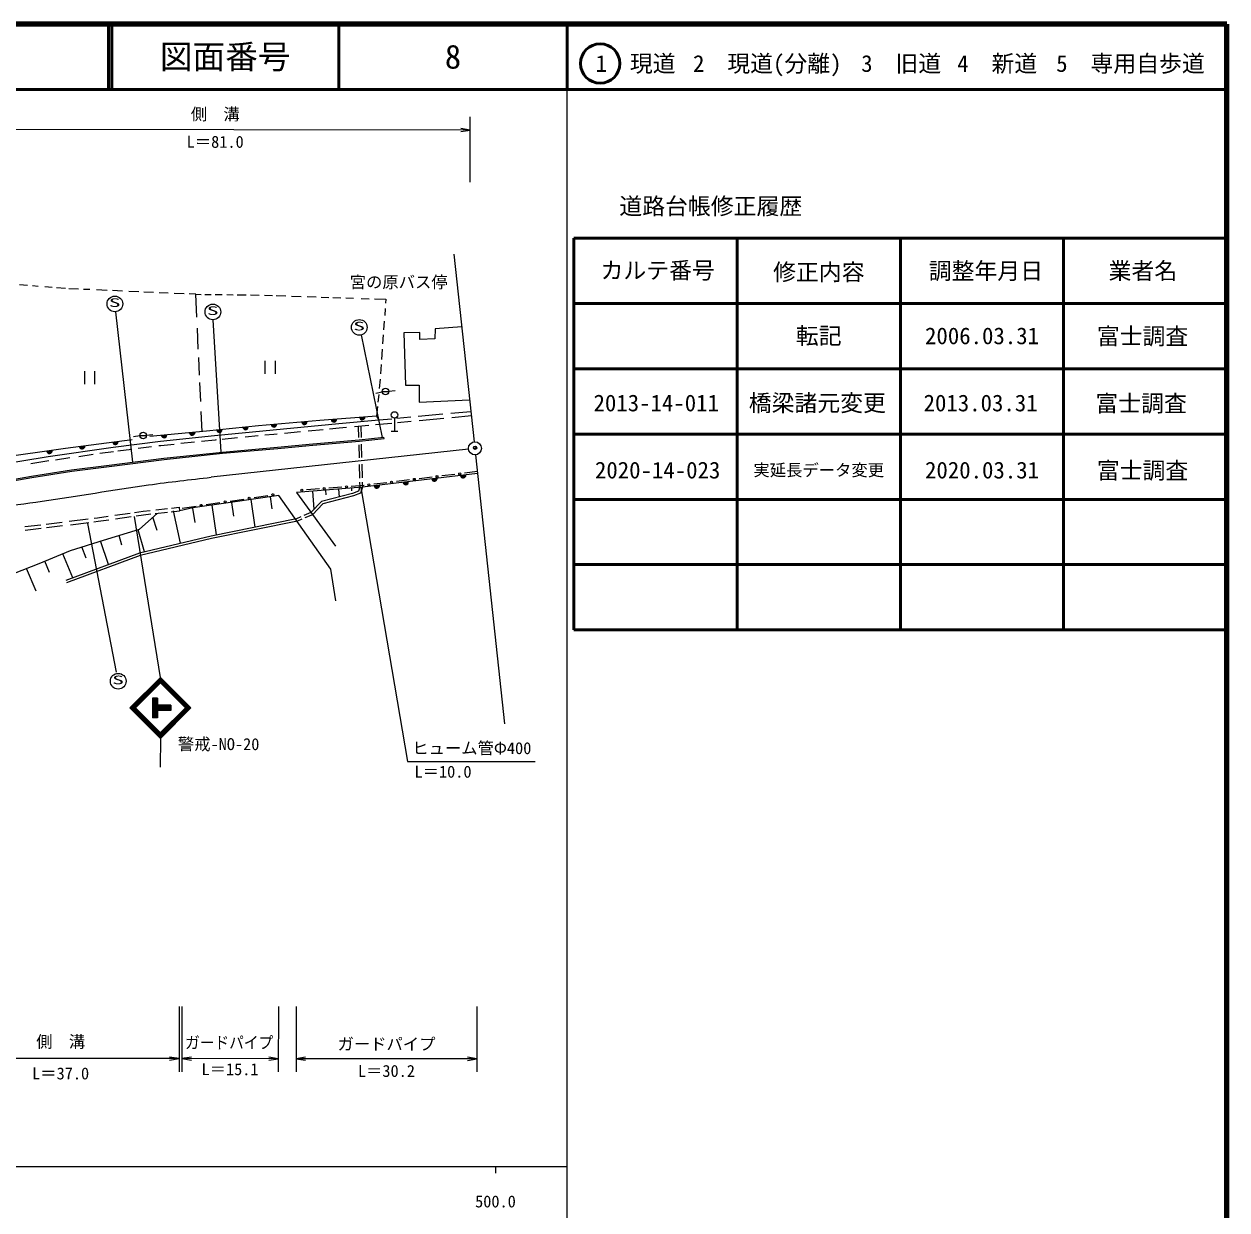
# Model space of a CAD drawing. Units: millimetres, scale not verified. Extents: x 40000 to 680000, y 20000 to 380000.
# Drawn here: x 495821 to 680000, y 198357 to 380000 of the extents above; entities that cross this region are included whole.
import ezdxf
from ezdxf.enums import TextEntityAlignment as Align

# ---------------------------------------------------------------- set-up
doc = ezdxf.new("R2010")
doc.units = ezdxf.units.MM
doc.header["$LTSCALE"] = 1000
doc.header["$PDMODE"] = 32
doc.header["$PDSIZE"] = 500
for name, color, linetype, lineweight in [('M-BGD', 7, 'Continuous', 13), ('M-TTL', 2, 'Continuous', 140), ('M-TTL-BAND', 7, 'Continuous', 25), ('M-TTL-FRAM', 7, 'Continuous', 13), ('M-TTL-LINE', 7, 'Continuous', 50), ('M-TTL-TXT', 7, 'Continuous', 13)]:
    doc.layers.add(name, color=color, linetype=linetype, lineweight=lineweight)
doc.layers.add('M-OTRS', color=6, linetype='Continuous')
doc.styles.add('ＭＳ ゴシック', font='')
doc.styles.get('ＭＳ ゴシック').set_extended_font_data('MS Gothic')

# ---------------------------------------------------------------- blocks, each defined once
blk = doc.blocks.new('open_arrow')
at = {"color": 0, "linetype": 'Continuous', "lineweight": -2}
blk.add_lwpolyline([(7.5, 1.25), (0, 0), (7.5, -1.25)], dxfattribs=at)

msp = doc.modelspace()

# ---------------------------------------------------------------- linework, layer by layer
at = {"layer": 'M-BGD'}
for p, q in [((496333, 339945), (495101, 340041)), ((497993, 339815), (497096, 339885)), ((500100, 339650), (499011, 339735)), ((502179, 339487), (500792, 339596)), ((504165, 339400), (502693, 339465)), ((505907, 339323), (504932, 339366)), ((508549, 339206), (506917, 339278)), ((510902, 339102), (509358, 339171)), ((513375, 338993), (511873, 339060)), ((515649, 338893), (514182, 338958)), ((517879, 338794), (516502, 338855)), ((520357, 338685), (518805, 338754)), ((522119, 338607), (521084, 338653)), ((522280, 335107), (522119, 338607)), ((522119, 338607), (522951, 338598)), ((523477, 338592), (524492, 338580)), ((525061, 338574), (526156, 338561)), ((526887, 338553), (527821, 338542)), ((528430, 338535), (529850, 338519)), ((530499, 338511), (531799, 338496)), ((532612, 338475), (533870, 338432)), ((534438, 338413), (535900, 338363)), ((536755, 338334), (538251, 338283)), ((539188, 338251), (540526, 338206)), ((541338, 338178), (542512, 338139)), ((543081, 338119), (544341, 338076)), ((545107, 338050), (546285, 338010)), ((547462, 337970), (548644, 337930)), ((549490, 337902), (551230, 337842)), ((551230, 337842), (551185, 337236)), ((551124, 336411), (551047, 335377)), ((522505, 330197), (522358, 333408)), ((550981, 334488), (550882, 333150)), ((562838, 333602), (558743, 333302)), ((550825, 332383), (550722, 330996)), ((556423, 332751), (553993, 332680)), ((553993, 332680), (554244, 324690)), ((556422, 331683), (556423, 332751)), ((558742, 331792), (556422, 331683)), ((558743, 333302), (558742, 331792)), ((550661, 330186), (550546, 328637)), ((522688, 326223), (522563, 328930)), ((532756, 326420), (532758, 328420)), ((534258, 328419), (534256, 326419)), ((550490, 327873), (550381, 326405)), ((505120, 324848), (505122, 326848)), ((506622, 326847), (506620, 324847)), ((522874, 322163), (522738, 325120)), ((550321, 325601), (550215, 324179)), ((554244, 324690), (556343, 324688)), ((556343, 324688), (556304, 322074)), ((550674, 323614), (549694, 323414)), ((550131, 323235), (550010, 322071)), ((550661, 323717), (551661, 323716)), ((551664, 323773), (552655, 323882)), ((556304, 322074), (564042, 322441)), ((523085, 317560), (522943, 320663)), ((549941, 321416), (549787, 319936)), ((564237, 320626), (561168, 320338)), ((541102, 319262), (531735, 318477)), ((544003, 318746), (533988, 317784)), ((549787, 319936), (541102, 319262)), ((550135, 319303), (544003, 318746)), ((550194, 318656), (549635, 318605)), ((549787, 319936), (550135, 319303)), ((552156, 319493), (550135, 319303)), ((552154, 318840), (550194, 318656)), ((552530, 319622), (552528, 317622)), ((555030, 319762), (552920, 319565)), ((555068, 319113), (553011, 318920)), ((559923, 320221), (556145, 319867)), ((560090, 319584), (556329, 319231)), ((564307, 319980), (561307, 319698)), ((513549, 316914), (512559, 316765)), ((513539, 316990), (514539, 316989)), ((514539, 317033), (515539, 317112)), ((523736, 317619), (515089, 316834)), ((524994, 316922), (516708, 316060)), ((531735, 318477), (523736, 317619)), ((533988, 317784), (524994, 316922)), ((531682, 316910), (529661, 316716)), ((534051, 317137), (532692, 317007)), ((534564, 317186), (534051, 317137)), ((538173, 317533), (535706, 317296)), ((541632, 317865), (539300, 317641)), ((544064, 318099), (542595, 317958)), ((545216, 318204), (544064, 318099)), ((548600, 318511), (546435, 318315)), ((546991, 318365), (547032, 316661)), ((547390, 318401), (547432, 316678)), ((552028, 317623), (553028, 317622)), ((502190, 314971), (487349, 312913)), ((509441, 315145), (499517, 313721)), ((512351, 316332), (502190, 314971)), ((516708, 316060), (509441, 315145)), ((515348, 315233), (513273, 314972)), ((516783, 315414), (516464, 315374)), ((518783, 315622), (516783, 315414)), ((521911, 315948), (519846, 315733)), ((525059, 316276), (522979, 316059)), ((525256, 316295), (525059, 316276)), ((528500, 316605), (526172, 316382)), ((526181, 314451), (534640, 315188)), ((526200, 314252), (534658, 314989)), ((534640, 315188), (540013, 315716)), ((534658, 314989), (540031, 315517)), ((540013, 315716), (547140, 316295)), ((540031, 315517), (547159, 316096)), ((547059, 315552), (547108, 313544)), ((547140, 316295), (550914, 316717)), ((547159, 316096), (550936, 316519)), ((547457, 315633), (547507, 313584)), ((550936, 316519), (550914, 316717)), ((499517, 313721), (491485, 312397)), ((502812, 313537), (500650, 313226)), ((506399, 314051), (504187, 313734)), ((509528, 314500), (507429, 314199)), ((508833, 312443), (517240, 313500)), ((508858, 312244), (517263, 313301)), ((512326, 314853), (510170, 314581)), ((517240, 313500), (526181, 314451)), ((517263, 313301), (526200, 314252)), ((499616, 313078), (496859, 312624)), ((496960, 310739), (503085, 311702)), ((496992, 310542), (503113, 311504)), ((503085, 311702), (508833, 312443)), ((503113, 311504), (508858, 312244)), ((547132, 312557), (547183, 310469)), ((547531, 312597), (547582, 310489)), ((565253, 311453), (563267, 311210)), ((489252, 309422), (496960, 310739)), ((489284, 309225), (496992, 310542)), ((547199, 309824), (547216, 309108)), ((547598, 309843), (547617, 309054)), ((565260, 311146), (547649, 309057)), ((551357, 309748), (549372, 309505)), ((554831, 310174), (552846, 309931)), ((558305, 310601), (556320, 310357)), ((561779, 311027), (559794, 310783)), ((534821, 307774), (527410, 306696)), ((531052, 307485), (533147, 307796)), ((533824, 305733), (533554, 307590)), ((542781, 296513), (534821, 307774)), ((547649, 309057), (537547, 308226)), ((537547, 308226), (543518, 300042)), ((541038, 308817), (539082, 308672)), ((540244, 305703), (540020, 308429)), ((546124, 308107), (541360, 306858)), ((546244, 307725), (541570, 306499)), ((542071, 307898), (542013, 308593)), ((544460, 309069), (542505, 308925)), ((544104, 307577), (544007, 308757)), ((547883, 309322), (545927, 309178)), ((546033, 308522), (546000, 308921)), ((547014, 308434), (546124, 308107)), ((547340, 308127), (546244, 307725)), ((547216, 309108), (547014, 308434)), ((547617, 309054), (547340, 308127)), ((515996, 305598), (517791, 305800)), ((518422, 305871), (519558, 305999)), ((519679, 305460), (519618, 306006)), ((521677, 305897), (519679, 305460)), ((520055, 305854), (522149, 306165)), ((527410, 306696), (521677, 305897)), ((522001, 303650), (521679, 305863)), ((523721, 306398), (525815, 306709)), ((525308, 301757), (524648, 306295)), ((527386, 306942), (529481, 307252)), ((527919, 304647), (527617, 306727)), ((531198, 302948), (530586, 307158)), ((541360, 306858), (539746, 305187)), ((541570, 306499), (539979, 304852)), ((502744, 303853), (505636, 304207)), ((506540, 304318), (507082, 304384)), ((507082, 304384), (508713, 304617)), ((507154, 303839), (508825, 304077)), ((509738, 304763), (512043, 305092)), ((509829, 304220), (512213, 304560)), ((512723, 305189), (514055, 305379)), ((512962, 304667), (514124, 304833)), ((513522, 302614), (516193, 305034)), ((514055, 305379), (515127, 305500)), ((514124, 304833), (515215, 304956)), ((516189, 302453), (515552, 304454)), ((515905, 305034), (517776, 305245)), ((518366, 305311), (519620, 305453)), ((519768, 300466), (518710, 305432)), ((537543, 304231), (524446, 301583)), ((538187, 304511), (537543, 304231)), ((538373, 304155), (537664, 303848)), ((539746, 305187), (538662, 304717)), ((539979, 304852), (538811, 304345)), ((495919, 303017), (498372, 303318)), ((495987, 302471), (498446, 302773)), ((499210, 303420), (501631, 303717)), ((499277, 302874), (501723, 303174)), ((502928, 303321), (505762, 303668)), ((506526, 303762), (507154, 303839)), ((507979, 300962), (513522, 302614)), ((514279, 299155), (513270, 302539)), ((537664, 303848), (524532, 301192)), ((502951, 299367), (507979, 300962)), ((508772, 297222), (507520, 300825)), ((510787, 300165), (510395, 301682)), ((524446, 301583), (513497, 298969)), ((524532, 301192), (513613, 298585)), ((498151, 297371), (502951, 299367)), ((503297, 295199), (501769, 298875)), ((513497, 298969), (502202, 294794)), ((513613, 298585), (502341, 294419)), ((505322, 298192), (504662, 299910)), ((487980, 293381), (498151, 297371)), ((497665, 293117), (496212, 296611)), ((499714, 296002), (498998, 297724)), ((543581, 291654), (542781, 296513))]:
    msp.add_line(p, q, dxfattribs=at)
for centre, radius in [((551161, 323717), 500), ((552530, 320122), 500), ((514039, 316990), 500), ((562523, 311118), 150), ((548627, 309413), 150), ((552101, 309840), 150), ((555575, 310266), 150), ((559049, 310692), 150), ((533933, 307913), 150), ((538348, 308618), 150), ((541771, 308871), 150), ((545194, 309124), 150), ((522935, 306281), 150), ((526601, 306825), 150), ((530267, 307369), 150)]:
    msp.add_circle(centre, radius, dxfattribs=at)
for centre, radius, start, end in [((534077, 318674), 400, 184.78982, 4.78982), ((534077, 318674), 400, 184.78982, 4.78982), ((534077, 318674), 350, 184.78982, 4.78982), ((534077, 318674), 300, 184.78982, 4.78982), ((534077, 318674), 250, 184.78982, 4.78982), ((534077, 318674), 200, 184.78982, 4.78982), ((534077, 318674), 150, 184.78982, 4.78982), ((534077, 318674), 100, 184.78982, 4.78982), ((534077, 318674), 50, 184.78982, 4.78982), ((538760, 319066), 400, 184.78982, 4.78982), ((538760, 319066), 400, 184.78982, 4.78982), ((538760, 319066), 350, 184.78982, 4.78982), ((538760, 319066), 300, 184.78982, 4.78982), ((538760, 319066), 250, 184.78982, 4.78982), ((538760, 319066), 200, 184.78982, 4.78982), ((538760, 319066), 150, 184.78982, 4.78982), ((538760, 319066), 100, 184.78982, 4.78982), ((538760, 319066), 50, 184.78982, 4.78982), ((543273, 319431), 400, 184.43384, 4.43384), ((543273, 319431), 400, 184.43384, 4.43384), ((543273, 319431), 350, 184.43384, 4.43384), ((543273, 319431), 300, 184.43384, 4.43384), ((543273, 319431), 250, 184.43384, 4.43384), ((543273, 319431), 200, 184.43384, 4.43384), ((543273, 319431), 150, 184.43384, 4.43384), ((543273, 319431), 100, 184.43384, 4.43384), ((543273, 319431), 50, 184.43384, 4.43384), ((547616, 319767), 400, 184.43384, 4.43384), ((547616, 319767), 400, 184.43384, 4.43384), ((547616, 319767), 350, 184.43384, 4.43384), ((547616, 319767), 300, 184.43384, 4.43384), ((547616, 319767), 250, 184.43384, 4.43384), ((547616, 319767), 200, 184.43384, 4.43384), ((547616, 319767), 150, 184.43384, 4.43384), ((547616, 319767), 100, 184.43384, 4.43384), ((547616, 319767), 50, 184.43384, 4.43384), ((517251, 317030), 400, 185.19071, 5.19071), ((517251, 317030), 400, 185.19071, 5.19071), ((517251, 317030), 350, 185.19071, 5.19071), ((517251, 317030), 300, 185.19071, 5.19071), ((517251, 317030), 250, 185.19071, 5.19071), ((517251, 317030), 200, 185.19071, 5.19071), ((517251, 317030), 150, 185.19071, 5.19071), ((517251, 317030), 100, 185.19071, 5.19071), ((517251, 317030), 50, 185.19071, 5.19071), ((521574, 317423), 400, 185.19071, 5.19071), ((521574, 317423), 400, 185.19071, 5.19071), ((521574, 317423), 350, 185.19071, 5.19071), ((521574, 317423), 300, 185.19071, 5.19071), ((521574, 317423), 250, 185.19071, 5.19071), ((521574, 317423), 200, 185.19071, 5.19071), ((521574, 317423), 150, 185.19071, 5.19071), ((521574, 317423), 100, 185.19071, 5.19071), ((521574, 317423), 50, 185.19071, 5.19071), ((525736, 317834), 400, 186.12341, 6.12341), ((525736, 317834), 400, 186.12341, 6.12341), ((525736, 317834), 350, 186.12341, 6.12341), ((525736, 317834), 300, 186.12341, 6.12341), ((525736, 317834), 250, 186.12341, 6.12341), ((525736, 317834), 200, 186.12341, 6.12341), ((525736, 317834), 150, 186.12341, 6.12341), ((525736, 317834), 100, 186.12341, 6.12341), ((525736, 317834), 50, 186.12341, 6.12341), ((529735, 318263), 400, 186.12341, 6.12341), ((529735, 318263), 400, 186.12341, 6.12341), ((529735, 318263), 350, 186.12341, 6.12341), ((529735, 318263), 300, 186.12341, 6.12341), ((529735, 318263), 250, 186.12341, 6.12341), ((529735, 318263), 200, 186.12341, 6.12341), ((529735, 318263), 150, 186.12341, 6.12341), ((529735, 318263), 100, 186.12341, 6.12341), ((529735, 318263), 50, 186.12341, 6.12341), ((504730, 315311), 400, 187.62772, 7.62772), ((504730, 315311), 400, 187.62772, 7.62772), ((504730, 315311), 350, 187.62772, 7.62772), ((504730, 315311), 300, 187.62772, 7.62772), ((504730, 315311), 250, 187.62772, 7.62772), ((504730, 315311), 200, 187.62772, 7.62772), ((504730, 315311), 150, 187.62772, 7.62772), ((504730, 315311), 100, 187.62772, 7.62772), ((504730, 315311), 50, 187.62772, 7.62772), ((509811, 315991), 400, 187.62772, 7.62772), ((509811, 315991), 400, 187.62772, 7.62772), ((509811, 315991), 350, 187.62772, 7.62772), ((509811, 315991), 300, 187.62772, 7.62772), ((509811, 315991), 250, 187.62772, 7.62772), ((509811, 315991), 200, 187.62772, 7.62772), ((509811, 315991), 150, 187.62772, 7.62772), ((509811, 315991), 100, 187.62772, 7.62772), ((509811, 315991), 50, 187.62772, 7.62772), ((499717, 314628), 400, 187.89383, 7.89383), ((499717, 314628), 400, 187.89383, 7.89383), ((499717, 314628), 350, 187.89383, 7.89383), ((499717, 314628), 300, 187.89383, 7.89383), ((499717, 314628), 250, 187.89383, 7.89383), ((499717, 314628), 200, 187.89383, 7.89383), ((499717, 314628), 150, 187.89383, 7.89383), ((499717, 314628), 100, 187.89383, 7.89383), ((499717, 314628), 50, 187.89383, 7.89383), ((554253, 309840), 400, 186.76681, 6.76681), ((554253, 309840), 400, 186.76681, 6.76681), ((554253, 309840), 350, 186.76681, 6.76681), ((554253, 309840), 300, 186.76681, 6.76681), ((554253, 309840), 250, 186.76681, 6.76681), ((554253, 309840), 200, 186.76681, 6.76681), ((554253, 309840), 150, 186.76681, 6.76681), ((554253, 309840), 100, 186.76681, 6.76681), ((554253, 309840), 50, 186.76681, 6.76681), ((558656, 310363), 400, 186.76681, 6.76681), ((558656, 310363), 400, 186.76681, 6.76681), ((558656, 310363), 350, 186.76681, 6.76681), ((558656, 310363), 300, 186.76681, 6.76681), ((558656, 310363), 250, 186.76681, 6.76681), ((558656, 310363), 200, 186.76681, 6.76681), ((558656, 310363), 150, 186.76681, 6.76681), ((558656, 310363), 100, 186.76681, 6.76681), ((558656, 310363), 50, 186.76681, 6.76681), ((563059, 310885), 400, 186.76681, 6.76681), ((563059, 310885), 400, 186.76681, 6.76681), ((563059, 310885), 350, 186.76681, 6.76681), ((563059, 310885), 300, 186.76681, 6.76681), ((563059, 310885), 250, 186.76681, 6.76681), ((563059, 310885), 200, 186.76681, 6.76681), ((563059, 310885), 150, 186.76681, 6.76681), ((563059, 310885), 100, 186.76681, 6.76681), ((563059, 310885), 50, 186.76681, 6.76681), ((549851, 309318), 400, 186.76681, 6.76681), ((549851, 309318), 400, 186.76681, 6.76681), ((549851, 309318), 350, 186.76681, 6.76681), ((549851, 309318), 300, 186.76681, 6.76681), ((549851, 309318), 250, 186.76681, 6.76681), ((549851, 309318), 200, 186.76681, 6.76681), ((549851, 309318), 150, 186.76681, 6.76681), ((549851, 309318), 100, 186.76681, 6.76681), ((549851, 309318), 50, 186.76681, 6.76681)]:
    msp.add_arc(centre, radius, start, end, dxfattribs=at)
at = {"layer": 'M-OTRS'}
msp.add_point((564886, 315098), dxfattribs=at)
at = {"layer": 'M-TTL'}
for p, q in [((680000, 380000), (40000, 380000)), ((680000, 20000), (680000, 380000))]:
    msp.add_line(p, q, dxfattribs=at)
at = {"layer": 'M-TTL-BAND'}
for p, q in [((579000, 20000), (579000, 370000)), ((40000, 205000), (579000, 205000)), ((568000, 205000), (568000, 204000))]:
    msp.add_line(p, q, dxfattribs=at)
at = {"layer": 'M-TTL-FRAM'}
for p, q in [((564141, 355767), (564149, 365767)), ((564147, 363767), (486041, 363831)), ((509830, 335942), (512441, 312897)), ((524729, 334705), (525966, 314428)), ((547427, 332374), (550636, 316686)), ((547374, 309034), (554545, 267048)), ((516697, 279920), (512730, 304552)), ((509950, 280707), (505569, 303518)), ((512026, 275257), (516697, 279920)), ((512168, 275256), (516697, 279778)), ((512309, 275256), (516697, 279637)), ((512450, 275256), (516697, 279495)), ((512521, 275185), (516767, 279425)), ((512592, 275115), (516838, 279354)), ((512662, 275044), (516909, 279283)), ((516484, 279283), (520723, 275037)), ((516555, 279354), (520794, 275108)), ((516626, 279425), (520865, 275179)), ((516697, 279920), (521360, 275249)), ((516697, 279778), (521219, 275249)), ((516697, 279637), (521077, 275249)), ((516697, 279495), (520936, 275249)), ((515472, 276754), (515470, 273754)), ((516272, 276753), (515472, 276754)), ((515572, 276754), (515570, 273754)), ((515672, 276754), (515670, 273754)), ((515772, 276753), (515770, 273753)), ((515872, 276753), (515870, 273753)), ((515972, 276753), (515970, 273753)), ((516072, 276753), (516070, 273753)), ((516172, 276753), (516170, 273753)), ((516272, 276753), (516270, 273753)), ((512026, 275257), (516689, 270586)), ((512168, 275256), (516689, 270727)), ((512309, 275256), (516690, 270869)), ((512450, 275256), (516690, 271010)), ((512521, 275327), (516760, 271081)), ((512592, 275397), (516831, 271151)), ((512663, 275468), (516902, 271222)), ((518292, 275651), (516271, 275653)), ((518292, 275551), (516271, 275553)), ((518292, 275451), (516271, 275453)), ((518292, 275351), (516271, 275353)), ((518292, 275251), (516271, 275253)), ((518292, 275151), (516271, 275153)), ((518292, 275051), (516271, 275053)), ((518292, 274951), (516271, 274953)), ((518292, 274851), (516271, 274853)), ((516478, 271222), (520724, 275462)), ((516548, 271152), (520794, 275391)), ((516619, 271081), (520865, 275320)), ((516689, 270727), (521219, 275249)), ((516689, 270586), (521360, 275249)), ((516690, 271010), (520936, 275249)), ((516690, 270869), (521077, 275249)), ((518292, 275651), (518292, 274851)), ((516270, 273753), (515470, 273754)), ((516689, 270586), (516686, 266169)), ((554545, 267048), (574064, 267032)), ((519556, 229534), (519548, 219534)), ((519992, 229534), (519984, 219534)), ((534757, 229522), (534749, 219522)), ((537483, 229519), (537475, 219519)), ((565160, 229497), (565152, 219497)), ((519549, 221534), (483314, 221564)), ((534750, 221522), (519986, 221534)), ((565154, 221497), (537477, 221519))]:
    msp.add_line(p, q, dxfattribs=at)
at = {"layer": 'M-TTL-FRAM', "color": 2, "lineweight": 50}
for p, q in [((580000, 347197), (580000, 287197)), ((580000, 347197), (680000, 347197)), ((580000, 287197), (680000, 287197))]:
    msp.add_line(p, q, dxfattribs=at)
at = {"layer": 'M-TTL-FRAM'}
for centre in [(509721, 337137), (524730, 335905), (547150, 333542), (510236, 279347)]:
    msp.add_circle(centre, 1200, dxfattribs=at)
at = {"layer": 'M-TTL-LINE'}
for p, q in [((508747, 380000), (508747, 370000)), ((509247, 380000), (509247, 370000)), ((543997, 380000), (543997, 370000)), ((579000, 380000), (579000, 370000)), ((40000, 370000), (680000, 370000)), ((605000, 347197), (605000, 287197)), ((630000, 347197), (630000, 287197)), ((655000, 347197), (655000, 287197)), ((580000, 337197), (680000, 337197)), ((580000, 327197), (680000, 327197)), ((580000, 317197), (680000, 317197)), ((580000, 307197), (680000, 307197)), ((580000, 297197), (680000, 297197))]:
    msp.add_line(p, q, dxfattribs=at)
at = {"layer": 'M-TTL-LINE', "color": 2, "lineweight": 13}
msp.add_line((563870, 314890), (524470, 310589), dxfattribs=at)
at = {"layer": 'M-TTL-LINE'}
msp.add_circle((584031, 373958), 3000, dxfattribs=at)
at = {"layer": 'M-TTL-LINE', "color": 2, "lineweight": 13}
msp.add_open_spline([(466725, 301975), (467330, 302065), (467936, 302154), (468541, 302248), (468601, 302258), (468661, 302267), (468721, 302276), (468781, 302286), (468841, 302295), (468901, 302305), (469112, 302338), (469323, 302371), (469534, 302404), (469745, 302438), (469956, 302471), (470167, 302505), (470377, 302538), (470588, 302572), (470799, 302606), (472222, 302835), (473645, 303071), (475065, 303318), (477949, 303821), (480824, 304375), (483713, 304842), (488649, 305642), (493625, 306192), (498576, 306902), (504020, 307682), (509435, 308655), (514881, 309411), (518071, 309853), (521270, 310221), (524470, 310589)], degree=3, knots=[0, 0, 0, 0, 1, 1, 1, 2, 2, 2, 3, 3, 3, 4, 4, 4, 5, 5, 5, 6, 6, 6, 7, 7, 7, 8, 8, 8, 9, 9, 9, 10, 10, 10, 11, 11, 11, 11], dxfattribs=at)
at = {"layer": 'M-TTL-TXT', "color": 3}
for p, q in [((561632, 344777), (564736, 316003)), ((564952, 314002), (569395, 272808))]:
    msp.add_line(p, q, dxfattribs=at)
msp.add_circle((564862, 315011), 1000, dxfattribs=at)

# ---------------------------------------------------------------- block references
at = {"layer": 'M-TTL-FRAM', "xscale": 193, "yscale": 193, "rotation": 180}
for p in [(564147, 363767), (519549, 221534), (534750, 221522), (565154, 221497)]:
    msp.add_blockref('open_arrow', p, dxfattribs=at)
at = {"layer": 'M-TTL-FRAM', "xscale": 193, "yscale": 193}
for p in [(519986, 221534), (537477, 221519)]:
    msp.add_blockref('open_arrow', p, dxfattribs=at)

# ---------------------------------------------------------------- texts
at = {"layer": 'M-TTL', "color": 7, "style": 'ＭＳ ゴシック'}
msp.add_text('宮の原バス停', height=1833, rotation=359.953, dxfattribs=at).set_placement((545682, 339026), align=Align.BOTTOM_LEFT)
at = {"layer": 'M-TTL-BAND', "style": 'ＭＳ ゴシック'}
msp.add_text('500.0', height=1833, dxfattribs=at).set_placement((568000, 198195), align=Align.BOTTOM_CENTER)
at = {"layer": 'M-TTL-FRAM', "style": 'ＭＳ ゴシック'}
for s, p in [('側\u3000溝', (521345, 364725)), ('L＝81.0', (520716, 360500)), ('警戒-NO-20', (519371, 268246)), ('ヒューム管Φ400', (555250, 267637)), ('L＝10.0', (555603, 264022)), ('側\u3000溝', (497682, 222671)), ('ガードパイプ', (543816, 222313)), ('L＝37.0', (497053, 217808)), ('L＝15.1', (522991, 218455)), ('L＝30.2', (546937, 218190))]:
    msp.add_text(s, height=1833, rotation=359.953, dxfattribs=at).set_placement(p, align=Align.BOTTOM_LEFT)
for s, height, width, p in [('S', 1320, 2, (508801, 336275)), ('S', 1320, 2, (523811, 335043)), ('S', 1320, 2, (546230, 332680)), ('S', 1320, 2, (509317, 278485)), ('ガードパイプ', 1833, 0.9, (520469, 222530))]:
    msp.add_text(s, height=height, rotation=359.953, dxfattribs=dict(at, width=width)).set_placement(p, align=Align.BOTTOM_LEFT)
at = {"layer": 'M-TTL-TXT', "style": 'ＭＳ ゴシック'}
for s, height, p in [('図面番号', 3666, (526622, 375000)), ('8', 3666, (561497, 375000)), ('1\u3000現道', 2566, (589448, 373958)), ('2\u3000現道(分離)', 2566, (609619, 373958)), ('3\u3000旧道', 2566, (630121, 373958)), ('4\u3000新道', 2566, (644824, 373958)), ('5\u3000専用自歩道', 2566, (665228, 373958)), ('道路台帳修正履歴', 2566, (600968, 352113)), ('カルテ番号', 2566, (592839, 342277)), ('修正内容', 2566, (617509, 342023)), ('調整年月日', 2566, (643089, 342197)), ('業者名', 2566, (667134, 342197)), ('転記', 2566, (617500, 332245)), ('2006.03.31', 2566, (642500, 332245)), ('富士調査', 2566, (667077, 332189)), ('2013-14-011', 2566, (592615, 321962)), ('橋梁諸元変更', 2566, (617281, 321962)), ('2013.03.31', 2566, (642281, 321962)), ('富士調査', 2566, (666858, 321905)), ('富士調査', 2566, (667077, 311622)), ('2020-14-023', 2566, (592834, 311679)), ('実延長データ変更', 1833, (617500, 311679)), ('2020.03.31', 2566, (642500, 311679))]:
    msp.add_text(s, height=height, dxfattribs=at).set_placement(p, align=Align.MIDDLE_CENTER)

doc.saveas('drawing.dxf')
